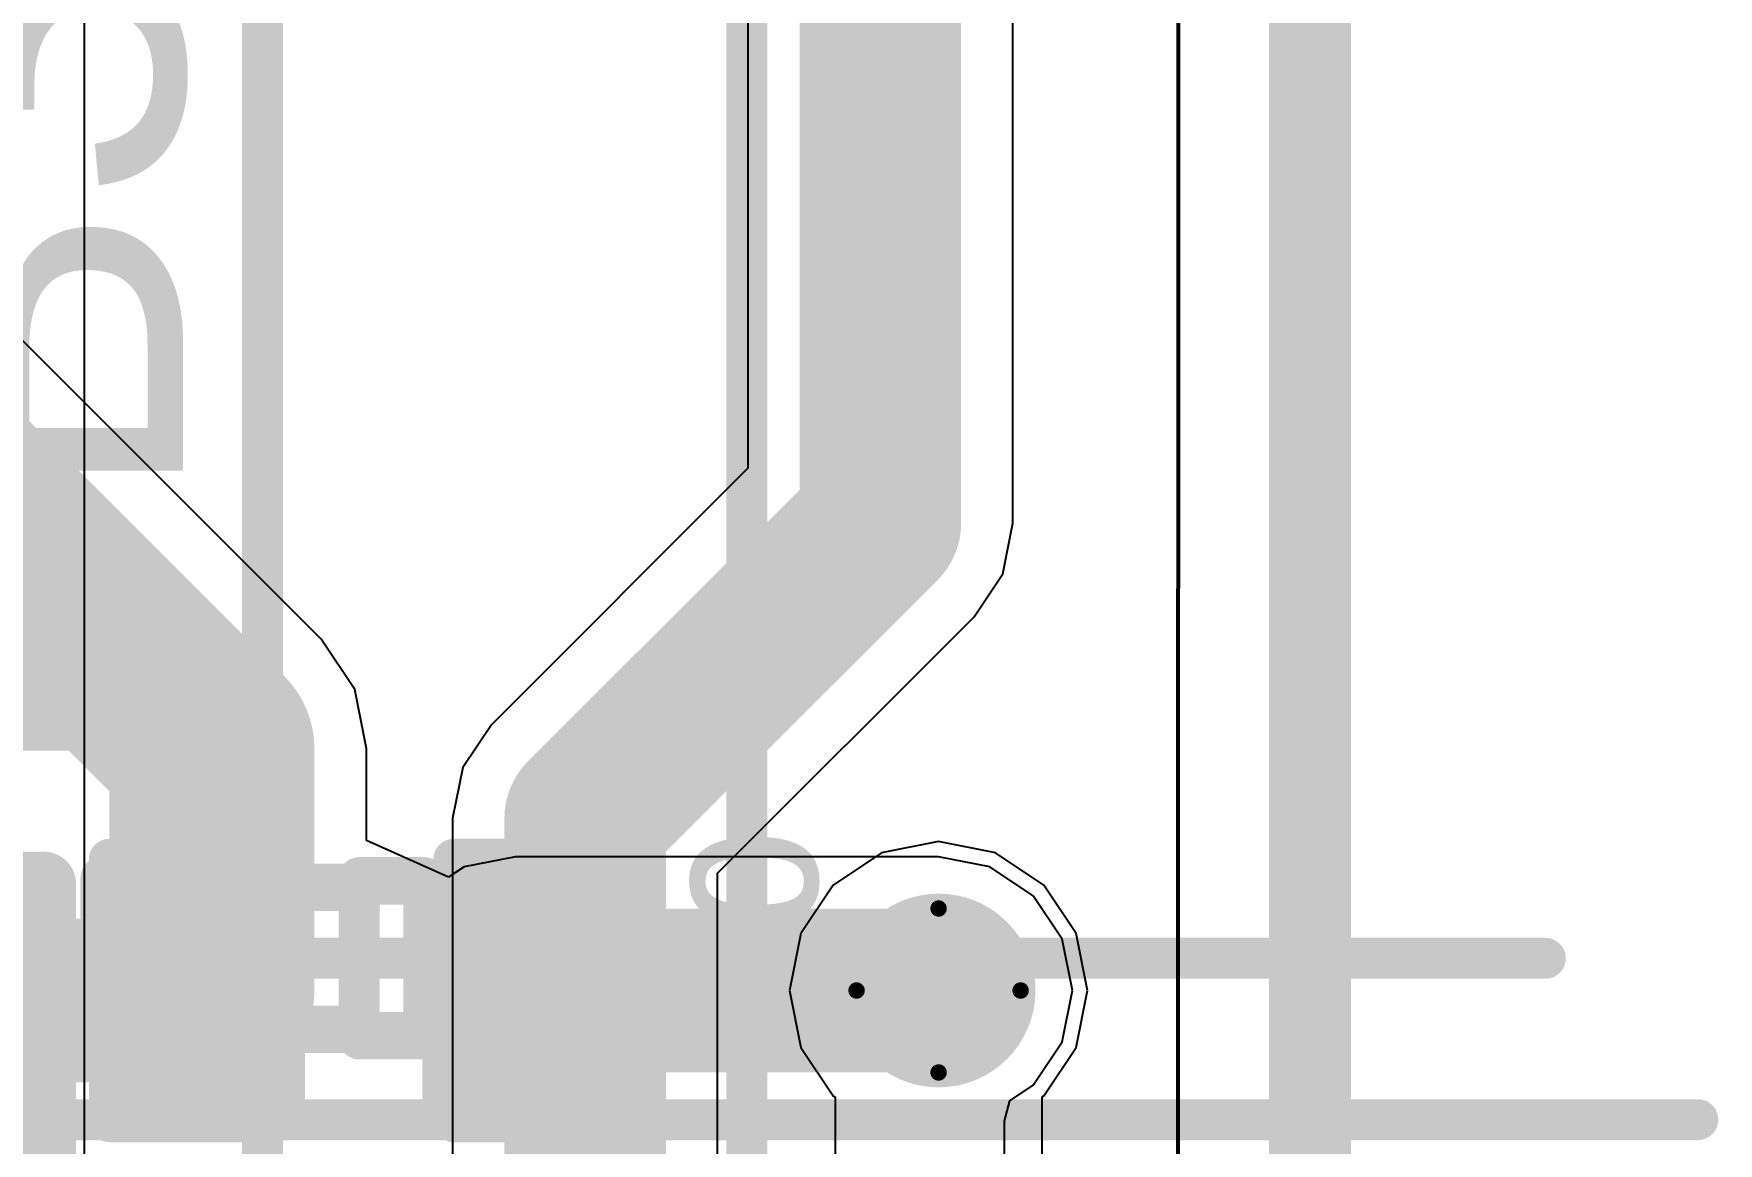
# Model space of a CAD drawing. Header units: millimetres. Extents: x -16 to 330, y -45 to 150.
# Drawn here: x 92.3 to 97.51, y 65.19 to 68.62 of the extents above; entities that cross this region are included whole.
import ezdxf

# ---------------------------------------------------------------- set-up
doc = ezdxf.new("R2010")
doc.units = ezdxf.units.MM
for name, color, linetype in [('BottomLayer', 5, 'Continuous'), ('BottomSolder', 6, 'Continuous'), ('DrillDrawing', 1, 'Continuous'), ('Mechanical13', 56, 'Continuous'), ('Mechanical2', 216, 'Continuous'), ('MidLayer1', 16, 'Continuous'), ('MidLayer2', 76, 'Continuous'), ('TopLayer', 1, 'Continuous'), ('TopOverlay', 2, 'Continuous'), ('TopPaste', 8, 'Continuous'), ('TopSolder', 216, 'Continuous'), ('ViaHoleLayer', 16, 'Continuous')]:
    doc.layers.add(name, color=color, linetype=linetype)
doc.styles.add('Arial', font='arial.ttf', dxfattribs={"height": 0.2})

# ---------------------------------------------------------------- blocks, each defined once
blk = doc.blocks.new('IND_0402_152')
at = {"layer": 'TopLayer'}
for points in [[(-0.55, 0.3), (-0.15, 0.3), (-0.15, -0.3), (-0.55, -0.3)], [(0.15, 0.3), (0.55, 0.3), (0.55, -0.3), (0.15, -0.3)]]:
    blk.add_hatch(color=1, dxfattribs=at).paths.add_polyline_path(points)
at = {"layer": 'TopPaste'}
for points in [[(-0.55, 0.3), (-0.15, 0.3), (-0.15, -0.3), (-0.55, -0.3)], [(0.15, 0.3), (0.55, 0.3), (0.55, -0.3), (0.15, -0.3)]]:
    blk.add_hatch(color=8, dxfattribs=at).paths.add_polyline_path(points)
at = {"layer": 'TopSolder'}
for points in [[(-0.55, 0.3), (-0.15, 0.3), (-0.15, -0.3), (-0.55, -0.3)], [(0.15, 0.3), (0.55, 0.3), (0.55, -0.3), (0.15, -0.3)]]:
    blk.add_hatch(color=216, dxfattribs=at).paths.add_polyline_path(points)
at = {"layer": 'TopOverlay', "const_width": 0.2}
for points in [[(-0.7112, 0.4572), (-0.7112, -0.4572)], [(-0.7112, 0.4572), (-0.3048, 0.4572)], [(-0.3048, 0.4572), (0.7112, 0.4572)], [(0.7112, 0.4572), (0.7112, -0.4572)], [(-0.7112, -0.4572), (-0.3048, -0.4572)], [(-0.3048, -0.4572), (0.7112, -0.4572)]]:
    blk.add_lwpolyline(points, dxfattribs=at)
at = {"layer": 'TopOverlay', "const_width": 0.1}
for points in [[(-0.7612, 0.4572, 1), (-0.6612, 0.4572, 1)], [(-0.7612, 0.4572, 1), (-0.6612, 0.4572, 1)], [(-0.3548, 0.4572, 1), (-0.2548, 0.4572, 1)], [(-0.3548, 0.4572, 1), (-0.2548, 0.4572, 1)], [(0.6612, 0.4572, 1), (0.7612, 0.4572, 1)], [(0.6612, 0.4572, 1), (0.7612, 0.4572, 1)], [(-0.7612, -0.4572, 1), (-0.6612, -0.4572, 1)], [(-0.7612, -0.4572, 1), (-0.6612, -0.4572, 1)], [(-0.3548, -0.4572, 1), (-0.2548, -0.4572, 1)], [(-0.3548, -0.4572, 1), (-0.2548, -0.4572, 1)], [(0.6612, -0.4572, 1), (0.7612, -0.4572, 1)], [(0.6612, -0.4572, 1), (0.7612, -0.4572, 1)]]:
    blk.add_lwpolyline(points, format="xyb", close=True, dxfattribs=at)
blk = doc.blocks.new('C___0402_177')
at = {"layer": 'TopLayer'}
for points in [[(-0.6985, -0.3175), (-0.6985, 0.3175), (-0.2413, 0.3175), (-0.2413, -0.3175)], [(0.2413, -0.3175), (0.2413, 0.3175), (0.6985, 0.3175), (0.6985, -0.3175)]]:
    blk.add_hatch(color=1, dxfattribs=at).paths.add_polyline_path(points)
at = {"layer": 'TopPaste'}
for points in [[(-0.6985, -0.3175), (-0.6985, 0.3175), (-0.2413, 0.3175), (-0.2413, -0.3175)], [(0.2413, -0.3175), (0.2413, 0.3175), (0.6985, 0.3175), (0.6985, -0.3175)]]:
    blk.add_hatch(color=8, dxfattribs=at).paths.add_polyline_path(points)
at = {"layer": 'TopSolder'}
for points in [[(-0.7585, -0.3775), (-0.7585, 0.3775), (-0.1813, 0.3775), (-0.1813, -0.3775)], [(0.1813, -0.3775), (0.1813, 0.3775), (0.7585, 0.3775), (0.7585, -0.3775)]]:
    blk.add_hatch(color=216, dxfattribs=at).paths.add_polyline_path(points)
at = {"layer": 'TopOverlay', "const_width": 0.127}
for points in [[(-0.7874, -0.4064), (-0.7874, 0.4064)], [(-0.7874, 0.4064), (-0.2794, 0.4064)], [(0.2794, 0.4064), (0.7874, 0.4064)], [(0.7874, -0.4064), (0.7874, 0.4064)], [(-0.7874, -0.4064), (-0.2794, -0.4064)], [(0.2794, -0.4064), (0.7874, -0.4064)]]:
    blk.add_lwpolyline(points, dxfattribs=at)
at = {"layer": 'TopOverlay', "const_width": 0.0635}
for points in [[(-0.8191, 0.4064, 1), (-0.7556, 0.4064, 1)], [(-0.8191, 0.4064, 1), (-0.7556, 0.4064, 1)], [(-0.3111, 0.4064, 1), (-0.2477, 0.4064, 1)], [(0.2477, 0.4064, 1), (0.3111, 0.4064, 1)], [(0.7556, 0.4064, 1), (0.8191, 0.4064, 1)], [(0.7556, 0.4064, 1), (0.8191, 0.4064, 1)], [(-0.8191, -0.4064, 1), (-0.7556, -0.4064, 1)], [(-0.8191, -0.4064, 1), (-0.7556, -0.4064, 1)], [(-0.3111, -0.4064, 1), (-0.2477, -0.4064, 1)], [(0.2477, -0.4064, 1), (0.3111, -0.4064, 1)], [(0.7556, -0.4064, 1), (0.8191, -0.4064, 1)], [(0.7556, -0.4064, 1), (0.8191, -0.4064, 1)]]:
    blk.add_lwpolyline(points, format="xyb", close=True, dxfattribs=at)

msp = doc.modelspace()

# ---------------------------------------------------------------- hatches: boundary and pattern name
at = {"layer": 'BottomLayer'}
h = msp.add_hatch(color=5, dxfattribs=at)
edge = h.paths.add_edge_path()
edge.add_arc((95.1, 65.659), 0.3, 0, 360)
at = {"layer": 'BottomSolder'}
h = msp.add_hatch(color=6, dxfattribs=at)
edge = h.paths.add_edge_path()
edge.add_arc((95.1, 65.659), 0.15, 0, 360)
at = {"layer": 'MidLayer1'}
h = msp.add_hatch(color=16, dxfattribs=at)
edge = h.paths.add_edge_path()
edge.add_arc((95.1, 65.659), 0.3, 0, 360)
at = {"layer": 'MidLayer2'}
h = msp.add_hatch(color=76, dxfattribs=at)
edge = h.paths.add_edge_path()
edge.add_arc((95.1, 65.659), 0.3, 0, 360)
at = {"layer": 'TopLayer'}
h = msp.add_hatch(color=1, dxfattribs=at)
edge = h.paths.add_edge_path()
edge.add_arc((95.1, 65.659), 0.3, 0, 360)
at = {"layer": 'TopSolder'}
h = msp.add_hatch(color=216, dxfattribs=at)
edge = h.paths.add_edge_path()
edge.add_arc((95.1, 65.659), 0.15, 0, 360)
at = {"layer": 'ViaHoleLayer'}
h = msp.add_hatch(color=16, dxfattribs=at)
edge = h.paths.add_edge_path()
edge.add_arc((95.1, 65.659), 0.15, 0, 360)

# ---------------------------------------------------------------- linework, layer by layer
at = {"layer": 'BottomLayer'}
for p, q in [((95.8452, 74.6547), (95.8356, -11.4912)), ((92.4555, 61.292), (92.4555, 72.6978)), ((94.5095, 70.4857), (94.5095, 67.2767)), ((95.3301, 67.1068), (95.3301, 70.4857)), ((94.5095, 67.2767), (93.7153, 66.4825)), ((95.2988, 66.9498), (95.3301, 67.1068)), ((95.2099, 66.8167), (95.2988, 66.9498)), ((94.4157, 66.0224), (95.2099, 66.8167)), ((93.7153, 66.4825), (93.6263, 66.3494)), ((93.6263, 66.3494), (93.5951, 66.1924)), ((93.5951, 66.1924), (93.5951, 62.3062)), ((94.4157, 62.4762), (94.4157, 66.0224))]:
    msp.add_line(p, q, dxfattribs=at)
at = {"layer": 'BottomLayer', "const_width": 0.5}
for points in [[(94.9198, 67.1068), (94.9198, 70.866)], [(94.0054, 66.1924), (94.9198, 67.1068)], [(94.0054, 62.3062), (94.0054, 66.1924)]]:
    msp.add_lwpolyline(points, dxfattribs=at)
at = {"layer": 'BottomLayer', "const_width": 0.25}
for points in [[(94.7948, 67.1068, 1), (95.0448, 67.1068, 1)], [(94.7948, 67.1068, 1), (95.0448, 67.1068, 1)], [(93.8804, 66.1924, 1), (94.1304, 66.1924, 1)], [(93.8804, 66.1924, 1), (94.1304, 66.1924, 1)]]:
    msp.add_lwpolyline(points, format="xyb", close=True, dxfattribs=at)
at = {"layer": 'DrillDrawing', "const_width": 0.0508}
for points in [[(94.846, 65.659), (95.1, 65.913)], [(95.1, 65.913), (95.354, 65.659)], [(94.846, 65.659), (95.1, 65.405)], [(95.1, 65.405), (95.354, 65.659)]]:
    msp.add_lwpolyline(points, dxfattribs=at)
at = {"layer": 'DrillDrawing', "const_width": 0.0254}
for points in [[(95.0873, 65.913, 1), (95.1127, 65.913, 1)], [(95.0873, 65.913, 1), (95.1127, 65.913, 1)], [(94.8333, 65.659, 1), (94.8587, 65.659, 1)], [(94.8333, 65.659, 1), (94.8587, 65.659, 1)], [(95.3413, 65.659, 1), (95.3667, 65.659, 1)], [(95.3413, 65.659, 1), (95.3667, 65.659, 1)], [(95.0873, 65.405, 1), (95.1127, 65.405, 1)], [(95.0873, 65.405, 1), (95.1127, 65.405, 1)]]:
    msp.add_lwpolyline(points, format="xyb", close=True, dxfattribs=at)
at = {"layer": 'Mechanical13', "const_width": 0.127}
for points in [[(96.2562, -12.4912), (96.2562, 75.5088)], [(93.0062, 65.7588), (93.0062, 73.7035)], [(93.0062, 65.7588), (93.0062, 73.7035)], [(93.0062, 64.7588), (93.0062, 72.7035)], [(93.0062, 64.7588), (93.0062, 72.7035)], [(94.5062, 64.0641), (94.5062, 72.0088)], [(94.5062, 64.0641), (94.5062, 72.0088)], [(93.0062, 63.7588), (93.0062, 71.7035)], [(93.0062, 63.7588), (93.0062, 71.7035)], [(93.0062, 62.7588), (93.0062, 70.7035)], [(93.0062, 62.7588), (93.0062, 70.7035)], [(92.5062, 66.0088), (92.7062, 66.0088)], [(92.5062, 65.9888), (92.5062, 66.0088)], [(92.5062, 65.9888), (93.5062, 65.9888)], [(92.5062, 65.5288), (92.5062, 65.9888)], [(92.7062, 65.9888), (92.7062, 66.0088)], [(92.7062, 65.5288), (92.7062, 65.9888)], [(93.3062, 66.0088), (93.5062, 66.0088)], [(93.3062, 65.9888), (93.3062, 66.0088)], [(93.3062, 65.5288), (93.3062, 65.9888)], [(93.5062, 65.9888), (93.5062, 66.0088)], [(93.5062, 65.5288), (93.5062, 65.9888)], [(92.7062, 65.9688), (93.3062, 65.9688)], [(93.0062, 65.7588), (96.9786, 65.7588)], [(93.0062, 65.7588), (96.9786, 65.7588)], [(92.5062, 65.5288), (93.5062, 65.5288)], [(92.5062, 65.5088), (92.5062, 65.5288)], [(92.7062, 65.5488), (93.3062, 65.5488)], [(92.7062, 65.5088), (92.7062, 65.5288)], [(93.3062, 65.5088), (93.3062, 65.5288)], [(93.5062, 65.5088), (93.5062, 65.5288)], [(92.5062, 65.5088), (92.7062, 65.5088)], [(93.3062, 65.5088), (93.5062, 65.5088)], [(88.5062, 65.2588), (96.451, 65.2588)], [(88.5062, 65.2588), (96.451, 65.2588)], [(89.5062, 65.2588), (97.451, 65.2588)], [(89.5062, 65.2588), (97.451, 65.2588)]]:
    msp.add_lwpolyline(points, dxfattribs=at)
at = {"layer": 'Mechanical13'}
for points, const_width in [([(92.4745, 66.0088, 1), (92.538, 66.0088, 1)], 0.0635), ([(92.4745, 66.0088, 1), (92.538, 66.0088, 1)], 0.0635), ([(92.4745, 65.9888, 1), (92.538, 65.9888, 1)], 0.0635), ([(92.4745, 65.9888, 1), (92.538, 65.9888, 1)], 0.0635), ([(92.4745, 65.9888, 1), (92.538, 65.9888, 1)], 0.0635), ([(92.6745, 66.0088, 1), (92.738, 66.0088, 1)], 0.0635), ([(92.6745, 66.0088, 1), (92.738, 66.0088, 1)], 0.0635), ([(92.6745, 65.9888, 1), (92.738, 65.9888, 1)], 0.0635), ([(92.6745, 65.9888, 1), (92.738, 65.9888, 1)], 0.0635), ([(93.2745, 66.0088, 1), (93.338, 66.0088, 1)], 0.0635), ([(93.2745, 66.0088, 1), (93.338, 66.0088, 1)], 0.0635), ([(93.2745, 65.9888, 1), (93.338, 65.9888, 1)], 0.0635), ([(93.2745, 65.9888, 1), (93.338, 65.9888, 1)], 0.0635), ([(93.4745, 66.0088, 1), (93.538, 66.0088, 1)], 0.0635), ([(93.4745, 66.0088, 1), (93.538, 66.0088, 1)], 0.0635), ([(93.4745, 65.9888, 1), (93.538, 65.9888, 1)], 0.0635), ([(93.4745, 65.9888, 1), (93.538, 65.9888, 1)], 0.0635), ([(93.4745, 65.9888, 1), (93.538, 65.9888, 1)], 0.0635), ([(92.6745, 65.9688, 1), (92.738, 65.9688, 1)], 0.0635), ([(93.2745, 65.9688, 1), (93.338, 65.9688, 1)], 0.0635), ([(93.0094, 65.7588, 1), (93.0031, 65.7588, 1)], 0.127), ([(93.0094, 65.7588, 1), (93.0031, 65.7588, 1)], 0.127), ([(92.9713, 65.7588, 1), (93.0348, 65.7588, 1)], 0.0635), ([(92.9713, 65.7588, 1), (93.0348, 65.7588, 1)], 0.0635), ([(92.9745, 65.7588, 1), (93.038, 65.7588, 1)], 0.0635), ([(92.9745, 65.7588, 1), (93.038, 65.7588, 1)], 0.0635), ([(92.9745, 65.7588, 1), (93.038, 65.7588, 1)], 0.0635), ([(92.9745, 65.7588, 1), (93.038, 65.7588, 1)], 0.0635), ([(92.9777, 65.7588, 1), (93.0412, 65.7588, 1)], 0.0635), ([(92.9777, 65.7588, 1), (93.0412, 65.7588, 1)], 0.0635), ([(96.9469, 65.7588, 1), (97.0104, 65.7588, 1)], 0.0635), ([(96.9469, 65.7588, 1), (97.0104, 65.7588, 1)], 0.0635), ([(92.4745, 65.5288, 1), (92.538, 65.5288, 1)], 0.0635), ([(92.4745, 65.5288, 1), (92.538, 65.5288, 1)], 0.0635), ([(92.4745, 65.5288, 1), (92.538, 65.5288, 1)], 0.0635), ([(92.6745, 65.5488, 1), (92.738, 65.5488, 1)], 0.0635), ([(92.6745, 65.5288, 1), (92.738, 65.5288, 1)], 0.0635), ([(92.6745, 65.5288, 1), (92.738, 65.5288, 1)], 0.0635), ([(93.2745, 65.5488, 1), (93.338, 65.5488, 1)], 0.0635), ([(93.2745, 65.5288, 1), (93.338, 65.5288, 1)], 0.0635), ([(93.2745, 65.5288, 1), (93.338, 65.5288, 1)], 0.0635), ([(93.4745, 65.5288, 1), (93.538, 65.5288, 1)], 0.0635), ([(93.4745, 65.5288, 1), (93.538, 65.5288, 1)], 0.0635), ([(93.4745, 65.5288, 1), (93.538, 65.5288, 1)], 0.0635), ([(92.4745, 65.5088, 1), (92.538, 65.5088, 1)], 0.0635), ([(92.4745, 65.5088, 1), (92.538, 65.5088, 1)], 0.0635), ([(92.6745, 65.5088, 1), (92.738, 65.5088, 1)], 0.0635), ([(92.6745, 65.5088, 1), (92.738, 65.5088, 1)], 0.0635), ([(93.2745, 65.5088, 1), (93.338, 65.5088, 1)], 0.0635), ([(93.2745, 65.5088, 1), (93.338, 65.5088, 1)], 0.0635), ([(93.4745, 65.5088, 1), (93.538, 65.5088, 1)], 0.0635), ([(93.4745, 65.5088, 1), (93.538, 65.5088, 1)], 0.0635), ([(96.4192, 65.2588, 1), (96.4827, 65.2588, 1)], 0.0635), ([(96.4192, 65.2588, 1), (96.4827, 65.2588, 1)], 0.0635), ([(97.4192, 65.2588, 1), (97.4827, 65.2588, 1)], 0.0635), ([(97.4192, 65.2588, 1), (97.4827, 65.2588, 1)], 0.0635)]:
    msp.add_lwpolyline(points, format="xyb", close=True, dxfattribs=dict(at, const_width=const_width))
at = {"layer": 'Mechanical2', "const_width": 0.254}
msp.add_lwpolyline([(96.25, -12.5), (96.25, 75.5)], dxfattribs=at)
at = {"layer": 'MidLayer1'}
for p, q in [((95.8389, 74.6459), (95.8294, -11.5)), ((95.1, 66.1203), (94.9235, 66.0852)), ((95.2765, 66.0852), (95.1, 66.1203)), ((94.9235, 66.0852), (94.7738, 65.9852)), ((95.4261, 65.9852), (95.2765, 66.0852)), ((94.7738, 65.9852), (94.6738, 65.8355)), ((95.5261, 65.8355), (95.4261, 65.9852)), ((94.6738, 65.8355), (94.6387, 65.659)), ((95.5612, 65.659), (95.5261, 65.8355)), ((94.6387, 65.659), (94.6738, 65.4825)), ((95.5261, 65.4825), (95.5612, 65.659)), ((94.6738, 65.4825), (94.7738, 65.3328)), ((95.4261, 65.3328), (95.5261, 65.4825)), ((94.7738, 65.3328), (94.7794, 65.3292)), ((94.7794, 65.3292), (94.7794, 65.0237)), ((95.4206, 65.3292), (95.4261, 65.3328)), ((95.4206, 65.0237), (95.4206, 65.3292))]:
    msp.add_line(p, q, dxfattribs=at)
at = {"layer": 'MidLayer2'}
msp.add_line((95.8389, 74.6459), (95.8294, -11.5), dxfattribs=at)
at = {"layer": 'TopLayer'}
for p, q in [((95.8389, 74.6459), (95.8376, 62.211)), ((93.1885, 66.7471), (90.6358, 69.2998)), ((93.2923, 66.5917), (93.1885, 66.7471)), ((93.3288, 66.4083), (93.2923, 66.5917)), ((93.3288, 66.1234), (93.3288, 66.4083)), ((93.5828, 66.0097), (93.3288, 66.1234)), ((93.7895, 66.0734), (93.6309, 66.0418)), ((95.1, 66.0734), (93.7895, 66.0734)), ((95.2586, 66.0418), (95.1, 66.0734)), ((93.6309, 66.0418), (93.5828, 66.0097)), ((95.393, 65.952), (95.2586, 66.0418)), ((95.4828, 65.8176), (95.393, 65.952)), ((95.5144, 65.659), (95.4828, 65.8176)), ((95.4828, 65.5004), (95.5144, 65.659)), ((95.393, 65.366), (95.4828, 65.5004)), ((95.3204, 65.3175), (95.393, 65.366)), ((95.3044, 65.2549), (95.3204, 65.3175)), ((95.3044, 65.0979), (95.3044, 65.2549))]:
    msp.add_line(p, q, dxfattribs=at)
for points, const_width in [([(90.297, 68.961), (92.8497, 66.4083)], 0.635), ([(92.8497, 65.659), (92.8497, 66.4083)], 0.635), ([(92.8243, 65.628), (92.8497, 65.6534)], 0.508), ([(92.8497, 65.6534), (92.8497, 65.659)], 0.508), ([(93.7895, 65.659), (95.1, 65.659)], 0.508), ([(91.8718, 65.628), (92.8243, 65.628)], 0.508)]:
    msp.add_lwpolyline(points, dxfattribs=dict(at, const_width=const_width))
for points, const_width in [([(92.6909, 66.4083, 1), (93.0084, 66.4083, 1)], 0.3175), ([(92.6909, 66.4083, 1), (93.0084, 66.4083, 1)], 0.3175), ([(92.6909, 65.659, 1), (93.0084, 65.659, 1)], 0.3175), ([(92.7227, 65.659, 1), (92.9767, 65.659, 1)], 0.254), ([(92.7227, 65.6534, 1), (92.9767, 65.6534, 1)], 0.254), ([(92.7227, 65.6534, 1), (92.9767, 65.6534, 1)], 0.254), ([(93.6625, 65.659, 1), (93.9165, 65.659, 1)], 0.254), ([(94.973, 65.659, 1), (95.227, 65.659, 1)], 0.254), ([(92.6973, 65.628, 1), (92.9513, 65.628, 1)], 0.254), ([(92.6973, 65.628, 1), (92.9513, 65.628, 1)], 0.254)]:
    msp.add_lwpolyline(points, format="xyb", close=True, dxfattribs=dict(at, const_width=const_width))

# ---------------------------------------------------------------- block references
msp.add_blockref('C___0402_177', (93.3196, 65.659))
at = {"rotation": 90}
msp.add_blockref('IND_0402_152', (91.8718, 65.278), dxfattribs=at)

# ---------------------------------------------------------------- texts
at = {"layer": 'TopOverlay', "style": 'Arial'}
for s, height, rotation, p in [('FB3', 1.016, 90, (92.7606, 66.286)), ('%', 0.635, 270, (94.091, 66.167))]:
    msp.add_text(s, height=height, rotation=rotation, dxfattribs=at).set_placement(p)

doc.saveas('drawing.dxf')
